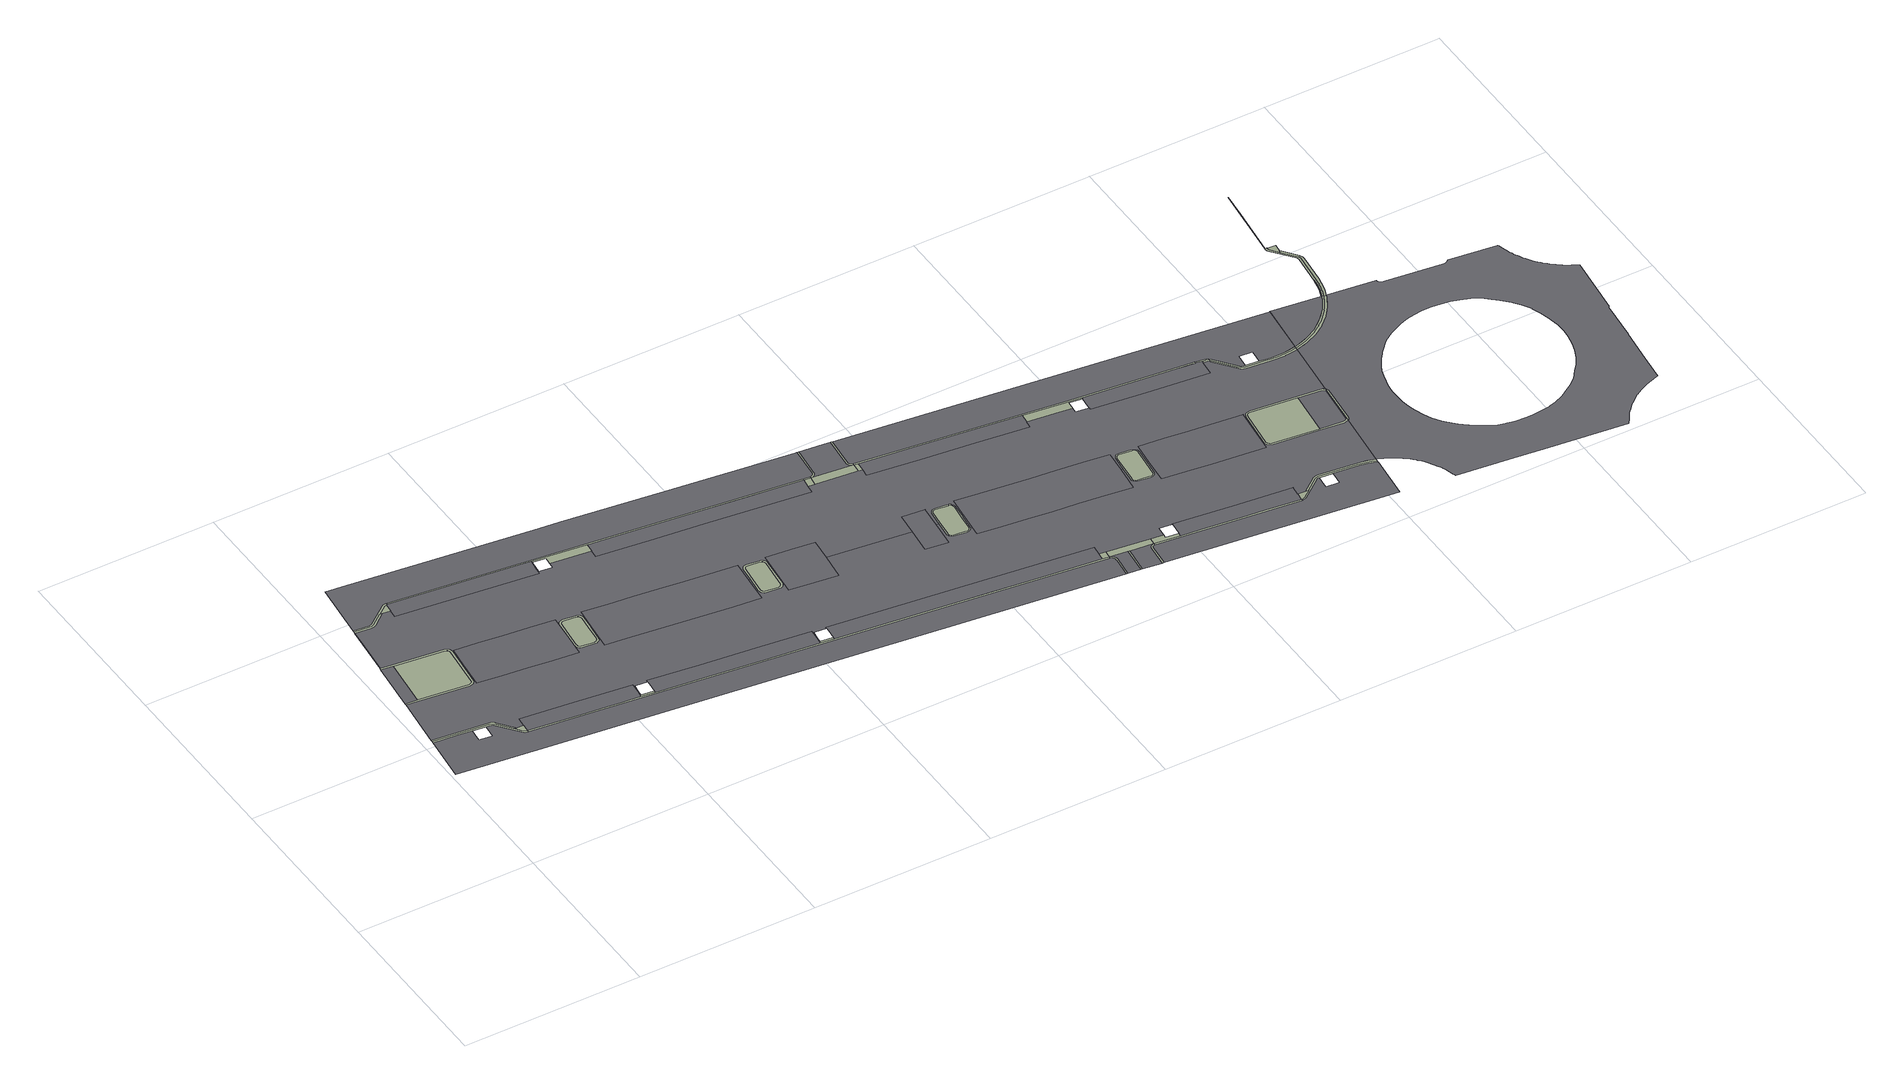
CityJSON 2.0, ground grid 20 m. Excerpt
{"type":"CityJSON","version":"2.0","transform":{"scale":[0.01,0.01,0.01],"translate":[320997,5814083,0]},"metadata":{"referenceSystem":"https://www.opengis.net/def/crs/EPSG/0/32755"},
"CityObjects":{
"road1":{"type":"Road","geometry":[{"type":"MultiSurface","lod":"2","boundaries":[[[0,1,2,3]],[[4,5,6,7,8,9,10,11,12,13,14,15,16,17,18,19]],[[20,21,22,23,24,25,26,27,28,29,30,31,32,33,34,35,36,37,38,39,40,41,42,43,44,45,46,47,18,17,16,15,14,13,12,11]],[[48,49,50,51]],[[19,18,47,46,45,44,43,42,52]],[[53,54,55,56,57,58,59,51,60,61,62,63,64,65,66,67]],[[2,68,69,70,71,72,73,74,75,76,77,78,79,80,81,82,83,84,85,86,87,88,89,90,48,1,0,91,92,93,94,95,96,97,98,99,100,101,102,103,104,105,106,107,108,109,110,111,112,113,114,115,116,117,118,119,120,121,122,123,124,125,126,127,128,129,130,131,132,133,3]],[[133,131,134,135,136,137,138,139,140,116,115,113,112,110,109,108,106,105,104,103,141,102,142,143,100,99,98,97,95,94,93,91,0,3]],[[144,145,146,147,148,149,150,151,152,153,154,155,156,157,158,159,160,161,162,163,164,165,166,167,168,169,59,58,57,56,55,54,53,67]],[[66,170,148,147,146,145,144,67]],[[171,52,42,172,173,174,175,176,177,178,179]],[[180,181,182,183,184,185,186,187,188,189,190,191]],[[150,149,148,170,192,193,194,195,196]],[[197,198,177,176,199,200]],[[201,202,203,204,205,206,207,208,209,210,211,212,213,214,215,216,217,218,219,220,221,222,223,224,225,226,227,228,229,230,231,232,233,234,235,236,237,238,239,240,241,242,243,244,245,246,247,248,249,250,251,252,253,254,255,256,257,258,259,260,261,262,263,264,265,266,267,268,269,270,271,272,273,274,275,276,277,278,279,280,281,282,202,201,283,284,285,286,287,288,289,290,291,292,293,294,295,296,297,298,299,300,301,302,303,304,305,306,307,308,309,310,311,312,313,314,315,316,317,318,319,320,321,322,323,324,325,326]],[[237,235,234,327,328,329,330,231,331,230,332,333,334,227,226,225,224,222,221,219,217,215,213,211,335,207,205,203,202,282,280,278,276,274,273,336,337,271,338,270,339,340,341,342,343,266,344,264,262,261,259,257,255,345,251,249,346,245,243,242,241,239,238]],[[347,348,349,350,351,352,353,354,355,356,357,358,359,169,168,166,360,361,362,158,157,363,364,365,366,367,368,369,153,152,370,151,371]],[[372,373,374,375,376,200,199,377,378,379,380,381,382,383]],[[384,385,386,387,388,389,390,391,392,393,394,395,396,397,398,399,400,401,402,403,41,404,40,405,38,37,406,407,408,31,30,409,29,410,411,412,413,26,25,23,22,414,415,416,21,20,417]],[[195,194,418,419,420,421,422,423,196]],[[424,425,426,427,428,429,430,431,432,433,434,435,436,437,438,439]],[[379,440,441,442,443,380]],[[151,150,196,423,444,445,446,371]],[[447,448,449,450,451,452,453,454,455,456,457,458,459,460,461,462,463,464,465,466,467,468,469,470,471,472,473,474,475,476,477,478,479,480,481,482,483,484,485,486,487,488,489,490,491,492,493,494,495,496,497,498,499,500,501,502,503,504,505,506,507,508,509,510,511,512,513,514,515,516,517,518,519,520,521,522,523,524,525,526,527,528,529,530,531,532,533,448,447,534,535,536,537,538,539,540,541,542,543,544,545,546,547,548,549,550,551,552,553,554,555,556,557,558,559,560,561,562,563,564,565,566,567,568,569,570,571,572,573,574,575,576,577,578,579,580,581,582,583,584]],[[485,484,482,480,479,585,586,587,588,476,589,475,590,591,592,472,471,470,468,467,465,463,461,459,593,455,453,451,449,448,533,531,530,528,594,526,524,523,522,521,520,595,519,596,597,517,516,515,514,512,511,510,508,507,505,598,599,500,600,601,602,603,604,489,488,487]],[[605,606,607,608,609,610,611,612,613,614,444,423,422]],[[615,616,617,618,619,440,379,620,621,175,173,172,42,41,402,401,622]],[[623,624,625,626,627,628,629,630]],[[612,611,610,631,445,444,614,613]],[[632,633,634,441,440,635,618,617,636,637,638,639,640]],[[641,642,643,644,645,646,647,648,649,650,651,652,653,654,655,656,657,658,659,660,661,662,663,664,665,666,667,668,669,670,671,672,673,674,630,629,628,627,626,555,554,553,552,551,550,549,548,547,546,545,544,543,542,541,540,539,538,537,536,535,534,447,675,584,434,433,432,431,430,429,428,427,426,304,303,302,301,300,299,298,297,296,295,294,293,292,291,290,289,288,287,286,285,284,283,201,326,191,190,189,188,187,186,185,676,79,78,77,76,75,74,73,72,71,70,69,68,677,10,9,8,7,6,5,4,19,52,171,179,178,177,198,678,373,372,383,382,381,380,443,679,640,639,638,637,636,680,681,682,683,684,685,686,687,688,689,690,691,692,693,694,695,696,697,698,699,700,701,702,703,704,705,706,707,708,709,710,711,712,713,714,715,716,717,718,719,720,721,722,723,724,725,726,727,728,729,730,731,732,733,734,735,736,737,738,739,740,741,742,743,744,745,746,747,748,749,750,751,752,753]],[[647,646,754,755,756,757,758,759,760,751,750,761,762,763,764,765,766,767,768,769,770,771,772,773,774,775,776,777,778,779,780,781,729,728,782,783,784,785,786,722,721,787,788,789,790,791,792,793,794,795,796,797,798,799,800,801,802,803,804,805,806,807,808,809,810,811,812,813,814,815,816,817,818,819,820,821,822,823,824,825,826,827,828,829,830,831,832,833,834,835,836,837,838,839,840,841,842,843,844,631,610,609,608,607,606,605,422,421,845,846,418,194,193,192,170,66,65,64,63,62,61,60,50,49,48,90,89,88,87,86,85,84,83,82,81,80,676,185,184,183,182,181,180,191,326,325,324,323,322,321,320,319,318,317,316,315,314,313,312,311,310,309,308,307,306,305,304,426,425,424,439,438,437,436,435,434,584,583,847,582,581,848,580,849,579,850,578,851,577,852,576,853,575,854,574,855,573,856,572,857,571,858,570,569,859,568,860,567,566,565,564,563,562,561,560,559,558,557,556,555,626,625,624,623,630,674,861,862,671,670,863,864,865,866,867,868,869,870,871,872,873,874,875,876,877,878,879,880,881,882,883,884]],[[446,445,885,886,887,888,889,890,891,892,893,894,895,896,353,352,351,350,349,348,347,371]],[[862,861,674,673,672,671]],[[445,631,844,843,897]],[[898,899,900,901,902,903,904,905,906,907,908,909,910,911,912,913,896,895,894,893,892,891,890,889,888,887,886,897]],[[914,915,916,917,918,919,920,921,922,923,924,925,926,911,910,909,908,907,906,905,904,903,902,901,900,899,898,897]],[[843,842,927,897]],[[928,929,930,931,932,933,934,935,936,937,938,939,940,941,942,943,944,945,946,947,948,949,950,951,952,953,954,955,956,957,958,959,960,961,962,963,964,965,966,967,968,969,970,971,972,973,974,975,976,977,978,979,980,981,982,983,984,985,986,987,988,989,990,991,992,993]],[[883,994,993,992,991,995,990,996,997,998,999,1000,1001,986,1002,1003,1004,1005,1006,1007,1008,982,1009,981,980,1010,979,978,977,1011,976,975,974,973,972,970,968,967,1012,965,1013,964,963,962,1014,961,960,1015,959,958,957,1016,1017,1018,1019,1020,1021,1022,1023,952,1024,951,1025,1026,1027,1028,1029,948,1030,947,946,1031,945,1032,943,1033,1034,1035,937,935,1036,932,931,1037,930,1038,1039,929,928,994,883,882,881,880,879,878,877,876,875,874,873,872,871,870,869,868,867,866,865,864,863,1040,669,668,667,666,665,664,663,662,661,660,659,658,657,656,655,654,653,652,651,650,649,648,884]],[[616,615,622,680,636,617]],[[401,400,399,398,397,396,395,394,393,392,391,390,389,388,387,386,385,1041,1042,1043,1044,1045,1046,1047,1048,1049,1050,1051,1052,1053,1054,1055,1056,1057,1058,1059,1060,1061,1062,1063,1064,622]],[[1064,1063,1062,1061,1060,1059,1058,1057,1056,1055,1054,1053,1052,1051,1050,1049,1048,1047,1046,1045,1044,1043,1042,1041,1065,1066,622]],[[1067,1066,1065,1068]],[[839,838,837,1069,1070,1071,1072,1073,927,842,841,840]],[[1066,1067,1074,681,680,622]],[[754,646,645,644,643,642,641,753,752,751,760,759,758,757,756,755]],[[1075,1076,1077,1078,1079,1080,1081,1082,1083,1084,1085,1086,1087,1088,1089,1090,1091,1092,1093,1094,1095,1096,1097,1098,1099,1100,1074,1067,1068,1101]],[[1102,1103,1104,1105,1106,1107,1108,1109,1110,1111,1112,1113,1114,1115,1116,1074,1100,1099,1098,1097,1096,1095,1094,1093,1092,1091,1090,1089,1088,1087,1086,1085,1084,1083,1082,1081,1080,1079,1078,1077,1076,1075,1101,1117]],[[1118,1119,1120,682,681,1074,1116]],[[685,684,1121,1122,1123,1119,1118,1124,1125,1126,1127,688,687,686]],[[1128,1129,1130,1131,1132,1133,1134,1135,1136,915,914,897,927,1073,1070,1069]],[[1137,1138,1139,1140,1141,1142,1143,1144,1145,1146,1147,1148,1149,1150,1151,1152,1153,1154,1155,1156,1157,1158,1159,1160,1161,1162,1163,1164,1165,1166,1167,1168,1169,1170,1171,1172,1173,1174,1175,1176,1177,1178,1179,1180,1181,1182,1183,1184,1185,1186,1187,1188,1189,1190,1191,1192,1193,1194,1195,1196,1197,1198,1199,1200,1201]],[[780,1202,1197,1196,1195,1203,1194,1204,1193,1205,1192,1206,1191,1207,1208,1209,1189,1210,1188,1211,1187,1212,1186,1185,1213,1184,1183,1182,1181,1214,1215,1177,1175,1216,1217,1170,1169,1218,1168,1219,1167,1220,1166,1221,1165,1164,1163,1222,1223,1224,1225,1226,1227,1228,1229,1230,1231,1232,1233,1234,1235,1236,1154,1153,1237,1152,1151,1238,1150,1239,1148,1240,1241,1242,1142,1243,1244,1137,1201,1245,1200,1246,1199,1198,1202,780,779,778,777,776,775,774,773,772,771,770,769,768,767,766,765,764,763,762,761,1247,749,748,747,746,745,744,743,742,741,740,739,738,737,736,735,734,733,732,731,730,1248,781]],[[1126,1124,1118,1116,1115,1249,1250,1127]],[[837,836,835,1251,1252,1129,1128,1069]],[[1253,1254,1255,1256,1257,1258,1259,1260,1261,1262,1263,1264,1265,1266,1267,1268,1269,1270,1271,1272,1273,1274,1275,1276,1249,1115,1114,1113,1112,1111,1110,1109,1108,1107,1106,1105,1104,1103,1102,1117,1277,1278]],[[784,783,782,728,727,726,725,724,723,722,786,785]],[[1250,1279,1280,1281,1282,1283,1284,689,688,1127]],[[1285,1286,1287,1288,1289,1290,1291,1292,1293,1294,1295,1296,1297,1298,1299,1300,1301,1302,1303,1304,1305,1306,1307,1308,1309,1310,1311,1312,1313,1314,925,924,923,922,921,920,919,918,917,916,915,1136,1135,1134]],[[1315,1131,1130,1129,1252,1316,1317,1318,833,832,831,830,829,1319,829,1320,1321,1133]],[[1249,1275,1274,1322,1323,1324,1325,1265,1326,1327,1328,1329,1330,1331,1332,1261,1333,1260,1256,1334,1255,1335,1253,1336,1337,1338,1339,1340,1341,1342,1343,1344,1345,1284,1283,1282,1281,1280,1279,1250]],[[1346,700,698,696,695,694,693,692,691,690,689,1284,1345,1344,1343,1342,1341,1340,1339,1338,1337]],[[1347,1348,1349,1350,1351,1352,1353,1354,1355,1356,1357]],[[702,1358,1359,1357,1356,1355,1354,1353,1352,1351,1350,1349,1348,1347,1360,1361,1362,1363,1364,1365,1358,702,804,803,802,801,800,799,798,797,796,795,794,793,792,791,790,789,788,787,721,1366,1367,719,718,1368,1369,716,715,1370,714,713,712,1371,1372,710,709,708,707,706,705,1373,703]],[[809,807,1374,1375,1376,1377,1378,1379,1380,1381,1382,1383,1384,1385,1386,1387,1388,1389,1390,1391,1392,1393,1394,1395,1396,1397,1398,1399,1400,1401,1402,1403,1404,1405,1406,1407,1408,1320,829,828,827,826,825,824,1409,823,1410,822,1411,821,1412,820,1413,819,1414,818,817,816,815,814,813,812,811]],[[1359,1358,1365,1364,1363,1362,1361,1360,1347,1357]],[[1133,1321,1415,1320,1408,1407,1406,1405,1404,1403,1402,1401,1400,1399,1398,1397,1396,1395,1394,1393,1392,1391,1390,1389,1388,1387,1386,1385,1384,1383,1382,1381,1380,1379,1378,1377,1376,1375,1416,1417,1418,1419,1311,1310,1309,1306,1305,1420,1304,1421,1303,1302,1422,1423,1424,1296,1295,1425,1426,1427,1428,1429,1291,1289,1430,1287,1285,1134]],[[1313,1312,1311,1419,1418,1417,1416]],[[1374,806,805]]],"semantics":{"surfaces":[{"type":"TrafficArea","function":"2","surfaceMaterial":2},{"type":"AuxiliaryTrafficArea","function":"1700","surfaceMaterial":4},{"type":"AuxiliaryTrafficArea","function":"1220","surfaceMaterial":4},{"type":"TrafficArea","function":"1","surfaceMaterial":3},{"type":"AuxiliaryTrafficArea","function":"1400","surfaceMaterial":5},{"type":"TrafficArea","function":"7","surfaceMaterial":3},{"type":"TrafficArea","function":"7","surfaceMaterial":4},{"type":"AuxiliaryTrafficArea","function":"1220","surfaceMaterial":3}],"values":[0,1,2,3,1,1,2,4,2,1,5,5,6,1,7,4,0,5,0,1,5,1,2,7,4,6,2,5,1,5,3,3,2,5,1,3,2,1,4,7,1,2,3,1,6,1,5,3,2,1,5,2,4,7,2,1,0,5,1,0,5,2,1,4,7,1,0,2,0,3]}}]},
"road2":{"type":"Road","geometry":[{"type":"MultiSurface","lod":"2","boundaries":[[[1431,702,701]],[[804,702,1431,1432,1433,1434,1435,1436,1437,1438,1439,1440,1441,1442,1443,1444,1445,1446]],[[1447,1314,1313]],[[1448,1449,1450,1451,1452,1453,1447,1313,1454,1455]],[[1456,1454,1416,1375,1457,1458,1459,1460,1461,1462,1463,1464,1465,1466,1467,1468,1469,1470,1471,1472,1473,1474,1475,1476,1477,1478,1479,1480,1481,1482,1483,1484,1485,1486,1487,1488,1489,1490,1491,1492,1493,1494,1495,1496,1497,1498,1499,1500,1501,1502,1503,1504,1505,1506,1507,1508,1509,1510,1511,1512,1513,1514,1515,1516,1517,1455]],[[1518,1519,1520,1521,1522,1523,1524,1525,1526,1527,1528,1529,1530,1531,1506,1505,1504,1503,1502,1501,1500,1499,1498,1497,1496,1495,1494,1493,1492,1491,1490,1489,1488,1487,1486,1485,1484,1483,1482,1481,1480,1479,1478,1477,1476,1475,1474,1473,1472,1471,1470,1469,1468,1467,1466,1465,1464,1463,1462,1461,1460,1459,1458,1457,1375,1374]],[[1517,1516,1515,1514,1513,1512,1511,1510,1509,1508,1507,1453,1452,1451,1450,1449,1448,1455]],[[1532,1533,1534,1535,1536,1453,1507]],[[1537,1538,1539,1530,1529,1540,1541,1542,1543,1544,1545,1546,1547,1548,1528,1549,1527,1550,1551,1552,1553,1554,1555,1556,1557,1558,1559,1560,1561,1562,1563,1564,1565,1566,1567,1568,1569,1570,1571,1572,1573,1574,1575,1576,1577,1578,1579,1580,1581,1582,1583,1584,1585,1586,1587,1588,1589,1590,1591,1592,1593,1594,1595,1596,1597,1598,1599,1600,1601,1602,1603,1604,1605,1606,1607,1608,1609,1610,1611,1612,1613,1614,1615,1616,1617,1618,1619,1620,1621,1622,1623,1624,1625,1626,1627,1628,1629,1630,1631,1632,1633,1634,1635,1636,1637,1638,1639,1640,1551,1550,1641,1642,1643,1644,1645,1646,1647,1526,1525,1648,1649,1650,1651,1652,1653,1654,1655,1524,1656,1523,1657,1658,1659,1660,1661,1662,1663,1664,1522,1665,1666,1667,1668,1669,1670,1671,1672,1673,1674,1675,1521,1676,1520,1677,1678,1679,1680,1681,1519,1518,1374,805,1446,1445,1682,1444,1443,1683,1441,1440,1684,1438,1437,1685,1435,1434,1686,1432,1431,701,1687,1688,1689,1690,1691,1692,1693,1694,1695,1696,1697,1698,1699,1700,1701,1702,1703,1704,1705,1706,1707,1708,1709,1710,1711,1712,1713,1714,1715,1716,1717,1718,1719,1720,1721,1722,1723,1724,1725,1726,1727,1728,1729,1730,1731,1732,1733,1734,1735,1736,1737,1738,1739,1740,1741,1742,1743,1744,1745,1746,1747,1748,1749,1750,1751,1752,1753,1754,1755,1756,1757,1758,1759,1760,1761,1762,1763,1764,1765,1766,1767,1768,1769,1770,1771,1772,1773,1774,1775,1776,1777,1778,1779]],[[1780,1781,1782,1783,1784,1785,1786,1787,1788,1789,1790,1791,1792,1793,1794,1795,1796,1797,1798,1799,1800,1801,1802,1803,1804,1805,1806,1807,1808,1809,1535,1534,1533,1532,1507,1506,1810,1811,1812,1813,1814,1815,1816,1817,1818,1819,1820,1821,1822,1823,1824,1825,1826,1827,1828,1829,1830,1831,1832]],[[1831,1830,1829,1828,1827,1826,1825,1824,1823,1822,1821,1820,1819,1818,1817,1816,1815,1814,1813,1812,1811,1810,1506,1531,1833,1834,1835,1836,1837,1838,1839,1840,1841,1842,1832]],[[1842,1843,1785,1784,1783,1782,1781,1780,1832]],[[1844,1845,1846,1787,1786]]],"semantics":{"surfaces":[{"type":"TrafficArea","function":"1","surfaceMaterial":3},{"type":"AuxiliaryTrafficArea","function":"1220","surfaceMaterial":3},{"type":"TrafficArea","function":"2","surfaceMaterial":2},{"type":"AuxiliaryTrafficArea","function":"1220","surfaceMaterial":4},{"type":"AuxiliaryTrafficArea","function":"1700","surfaceMaterial":4}],"values":[0,1,2,2,3,4,2,2,0,3,4,4,3]}}]}
},
"vertices":[
[374,3241,0],[245,3257,0],[182,2698,0],[309,2684,0],[789,1993,0],[780,2003,0],[770,2012,0],[758,2018,0],[745,2023,0],[732,2025,0],[114,2096,0],[112,2076,0],[730,2005,0],[739,2003,0],[748,2000,0],[756,1996,0],[764,1990,0],[770,1983,0],[892,1829,0],[923,1825,0],[110,2056,0],[363,2027,0],[678,1991,0],[727,1985,0],[731,1985,0],[732,1985,0],[734,1984,0],[740,1982,0],[745,1979,0],[750,1975,0],[755,1970,0],[934,1744,0],[939,1739,0],[944,1734,0],[950,1729,0],[956,1726,0],[962,1722,0],[968,1719,0],[969,1719,0],[975,1717,0],[980,1716,0],[989,1714,0],[991,1734,0],[981,1736,0],[972,1739,0],[964,1743,0],[957,1749,0],[950,1756,0],[248,3278,0],[294,3688,0],[314,3859,0],[313,3859,0],[1001,1816,0],[536,3871,0],[528,3866,0],[520,3862,0],[511,3859,0],[501,3858,0],[491,3858,0],[316,3879,0],[489,3838,0],[502,3838,0],[514,3839,0],[527,3843,0],[538,3848,0],[549,3855,0],[698,3973,0],[670,3976,0],[180,2679,0],[307,2664,0],[862,2600,0],[873,2600,0],[883,2601,0],[893,2605,0],[903,2610,0],[911,2616,0],[918,2624,0],[924,2633,0],[928,2643,0],[930,2654,0],[985,3127,0],[985,3138,0],[983,3148,0],[980,3158,0],[975,3168,0],[968,3176,0],[960,3183,0],[951,3188,0],[942,3192,0],[931,3195,0],[376,3262,0],[929,3173,0],[932,3173,0],[934,3172,0],[936,3172,0],[938,3171,0],[939,3171,0],[940,3170,0],[942,3169,0],[945,3168,0],[945,3167,0],[948,3166,0],[954,3161,0],[958,3155,0],[960,3152,0],[961,3149,0],[962,3147,0],[963,3146,0],[963,3144,0],[964,3142,0],[964,3141,0],[964,3139,0],[965,3136,0],[965,3135,0],[965,3132,0],[964,3128,0],[910,2656,0],[909,2653,0],[909,2649,0],[908,2646,0],[906,2643,0],[905,2640,0],[903,2637,0],[901,2634,0],[898,2632,0],[896,2629,0],[893,2627,0],[890,2625,0],[887,2624,0],[884,2623,0],[880,2622,0],[877,2621,0],[874,2620,0],[870,2620,0],[883,2622,0],[889,2625,0],[894,2628,0],[899,2633,0],[903,2638,0],[907,2643,0],[909,2650,0],[956,3158,0],[951,3163,0],[948,3165,0],[763,4050,0],[771,4055,0],[780,4059,0],[789,4062,0],[797,4063,0],[798,4063,0],[808,4063,0],[810,4083,0],[798,4083,0],[797,4083,0],[785,4082,0],[773,4078,0],[761,4073,0],[751,4066,0],[524,3887,0],[521,3884,0],[518,3883,0],[515,3881,0],[511,3880,0],[508,3879,0],[505,3878,0],[501,3878,0],[500,3878,0],[497,3878,0],[494,3878,0],[318,3899,0],[786,3963,0],[1014,1928,0],[1572,1668,0],[1831,1639,0],[1996,1621,0],[2079,1611,0],[2203,1597,0],[2213,1676,0],[2226,1786,0],[1595,1860,0],[2088,3013,0],[1815,3045,0],[1538,3077,0],[1261,3110,0],[1003,3140,0],[975,2900,0],[940,2600,0],[1198,2570,0],[1476,2537,0],[1753,2505,0],[2034,2472,0],[2064,2772,0],[775,3870,0],[2319,3692,0],[2330,3784,0],[2341,3885,0],[2268,3894,0],[2213,1613,0],[2220,1675,0],[2353,1579,0],[2355,1597,0],[2066,2759,0],[2086,2756,0],[2106,2924,0],[2106,2928,0],[2107,2931,0],[2108,2935,0],[2110,2938,0],[2111,2941,0],[2113,2944,0],[2116,2947,0],[2118,2949,0],[2121,2952,0],[2124,2954,0],[2127,2956,0],[2130,2957,0],[2133,2958,0],[2137,2959,0],[2140,2960,0],[2144,2960,0],[2148,2960,0],[2151,2960,0],[2288,2944,0],[2292,2944,0],[2293,2943,0],[2295,2943,0],[2298,2942,0],[2299,2942,0],[2301,2941,0],[2306,2938,0],[2311,2934,0],[2316,2929,0],[2319,2924,0],[2322,2918,0],[2323,2915,0],[2323,2913,0],[2324,2912,0],[2324,2910,0],[2324,2906,0],[2325,2905,0],[2325,2902,0],[2324,2899,0],[2305,2731,0],[2286,2563,0],[2285,2560,0],[2284,2556,0],[2283,2553,0],[2282,2549,0],[2280,2546,0],[2278,2543,0],[2276,2540,0],[2273,2538,0],[2270,2536,0],[2267,2533,0],[2264,2532,0],[2261,2530,0],[2258,2529,0],[2254,2528,0],[2251,2527,0],[2247,2527,0],[2244,2527,0],[2240,2527,0],[2103,2543,0],[2099,2544,0],[2098,2544,0],[2097,2544,0],[2093,2546,0],[2091,2546,0],[2085,2549,0],[2080,2553,0],[2076,2558,0],[2072,2564,0],[2069,2569,0],[2068,2572,0],[2068,2574,0],[2068,2576,0],[2067,2577,0],[2067,2578,0],[2067,2581,0],[2067,2582,0],[2067,2583,0],[2067,2585,0],[2067,2588,0],[2047,2591,0],[2047,2580,0],[2048,2569,0],[2052,2559,0],[2057,2550,0],[2063,2542,0],[2071,2535,0],[2080,2529,0],[2090,2525,0],[2101,2523,0],[2238,2507,0],[2248,2507,0],[2259,2508,0],[2269,2512,0],[2278,2517,0],[2287,2523,0],[2294,2531,0],[2299,2540,0],[2303,2550,0],[2305,2561,0],[2325,2729,0],[2326,2741,0],[2344,2897,0],[2344,2907,0],[2343,2918,0],[2340,2928,0],[2334,2937,0],[2328,2945,0],[2320,2953,0],[2311,2958,0],[2301,2962,0],[2291,2964,0],[2153,2980,0],[2144,2980,0],[2134,2979,0],[2125,2977,0],[2117,2973,0],[2109,2967,0],[2102,2961,0],[2096,2953,0],[2091,2945,0],[2088,2936,0],[2086,2926,0],[2068,2771,0],[2322,2916,0],[2321,2920,0],[2320,2923,0],[2318,2926,0],[2313,2932,0],[2308,2936,0],[2305,2938,0],[2302,2940,0],[2114,2944,0],[2069,2571,0],[2070,2567,0],[2074,2561,0],[2078,2556,0],[2081,2553,0],[2083,2551,0],[2086,2549,0],[2089,2547,0],[2096,2544,0],[2267,2534,0],[2281,2549,0],[5335,3561,0],[5346,3563,0],[5356,3568,0],[5363,3574,0],[5369,3582,0],[5372,3593,0],[5407,3938,0],[5397,3939,0],[4007,4110,0],[2896,4246,0],[2614,4274,0],[621,4514,0],[391,4542,0],[507,3879,0],[513,3880,0],[519,3883,0],[756,4070,0],[762,4074,0],[768,4077,0],[775,4079,0],[782,4081,0],[789,4082,0],[796,4083,0],[803,4083,0],[5325,3560,0],[2375,1769,0],[2372,1746,0],[2379,1745,0],[2369,1658,0],[2362,1596,0],[2921,1513,0],[3517,1443,0],[4113,1373,0],[4122,1455,0],[4135,1564,0],[3539,1633,0],[2943,1703,0],[7152,716,0],[7203,710,0],[7228,931,0],[7229,943,0],[7229,946,0],[7229,949,0],[7228,952,0],[7228,955,0],[7226,960,0],[7224,966,0],[7222,971,0],[7218,976,0],[7214,980,0],[7210,984,0],[7206,987,0],[7201,990,0],[7196,991,0],[7190,992,0],[2732,1514,0],[1644,1637,0],[982,1715,0],[976,1716,0],[964,1721,0],[953,1727,0],[943,1735,0],[752,1973,0],[747,1978,0],[744,1980,0],[741,1981,0],[738,1983,0],[660,1843,0],[511,1860,0],[529,2008,0],[51,1534,0],[2335,3784,0],[2344,3869,0],[2493,3852,0],[2484,3766,0],[2929,3715,0],[2940,3816,0],[2646,2949,0],[2366,2981,0],[2339,2739,0],[2305,2441,0],[2584,2408,0],[2857,2377,0],[3130,2345,0],[3403,2313,0],[3672,2281,0],[3977,2246,0],[4009,2542,0],[4035,2786,0],[3734,2822,0],[3466,2853,0],[3192,2885,0],[2919,2917,0],[4262,1356,0],[4264,1377,0],[4122,1393,0],[4129,1454,0],[3255,3780,0],[5323,3540,0],[5324,3550,0],[4009,2364,0],[4049,2530,0],[4068,2697,0],[4068,2701,0],[4069,2704,0],[4070,2708,0],[4072,2711,0],[4074,2714,0],[4076,2717,0],[4078,2720,0],[4080,2723,0],[4083,2725,0],[4086,2727,0],[4089,2729,0],[4092,2730,0],[4096,2732,0],[4099,2733,0],[4103,2733,0],[4106,2734,0],[4110,2734,0],[4113,2733,0],[4250,2718,0],[4254,2717,0],[4255,2717,0],[4257,2716,0],[4261,2715,0],[4263,2714,0],[4268,2711,0],[4273,2707,0],[4278,2702,0],[4281,2697,0],[4284,2691,0],[4285,2688,0],[4286,2686,0],[4286,2685,0],[4286,2684,0],[4286,2683,0],[4287,2679,0],[4287,2678,0],[4287,2676,0],[4286,2672,0],[4267,2504,0],[4248,2336,0],[4247,2333,0],[4246,2329,0],[4245,2326,0],[4244,2323,0],[4242,2320,0],[4240,2317,0],[4238,2314,0],[4235,2311,0],[4233,2309,0],[4230,2307,0],[4227,2305,0],[4223,2303,0],[4220,2302,0],[4217,2301,0],[4213,2301,0],[4209,2300,0],[4206,2300,0],[4202,2300,0],[4065,2316,0],[4062,2317,0],[4060,2317,0],[4058,2318,0],[4056,2318,0],[4055,2319,0],[4054,2319,0],[4052,2320,0],[4049,2322,0],[4048,2322,0],[4045,2324,0],[4040,2329,0],[4036,2334,0],[4034,2337,0],[4034,2338,0],[4032,2341,0],[4031,2343,0],[4031,2344,0],[4031,2346,0],[4030,2347,0],[4030,2349,0],[4029,2351,0],[4029,2354,0],[4029,2355,0],[4029,2358,0],[4029,2362,0],[4009,2353,0],[4011,2343,0],[4014,2333,0],[4019,2323,0],[4026,2315,0],[4034,2308,0],[4043,2302,0],[4052,2298,0],[4063,2296,0],[4200,2281,0],[4210,2280,0],[4219,2281,0],[4228,2284,0],[4237,2288,0],[4245,2293,0],[4252,2300,0],[4258,2307,0],[4262,2316,0],[4266,2325,0],[4268,2334,0],[4287,2502,0],[4288,2509,0],[4306,2670,0],[4307,2681,0],[4305,2691,0],[4302,2701,0],[4297,2710,0],[4290,2719,0],[4282,2726,0],[4273,2731,0],[4263,2735,0],[4253,2737,0],[4116,2753,0],[4106,2754,0],[4102,2753,0],[4095,2752,0],[4092,2751,0],[4086,2749,0],[4082,2747,0],[4077,2745,0],[4073,2742,0],[4069,2739,0],[4065,2736,0],[4062,2731,0],[4059,2728,0],[4056,2723,0],[4054,2719,0],[4051,2713,0],[4050,2710,0],[4048,2700,0],[4030,2540,0],[4285,2690,0],[4283,2693,0],[4282,2696,0],[4280,2699,0],[4275,2705,0],[4270,2710,0],[4267,2712,0],[4264,2713,0],[4080,2722,0],[4030,2348,0],[4038,2332,0],[4043,2326,0],[4046,2324,0],[4215,2301,0],[4221,2303,0],[4232,2309,0],[4237,2313,0],[4241,2318,0],[4244,2324,0],[4246,2330,0],[2919,3623,0],[3496,3556,0],[4073,3490,0],[4650,3423,0],[5227,3357,0],[5237,3448,0],[5249,3549,0],[4673,3615,0],[4097,3682,0],[3520,3749,0],[7194,1012,0],[7193,1012,0],[7122,1021,0],[6538,1089,0],[5135,1254,0],[3734,1417,0],[2734,1534,0],[7195,1012,0],[4862,2691,0],[4602,2721,0],[4328,2753,0],[4299,2508,0],[4264,2212,0],[4540,2180,0],[4799,2150,0],[4834,2445,0],[5311,3439,0],[4289,1525,0],[4278,1437,0],[4271,1376,0],[5938,1160,0],[7131,1103,0],[7144,1213,0],[5960,1351,0],[4284,1546,0],[4282,1526,0],[7359,1851,0],[7088,1883,0],[6816,1915,0],[6544,1946,0],[6268,1979,0],[6302,2271,0],[6292,2273,0],[6292,2270,0],[6273,2102,0],[6271,2092,0],[6267,2082,0],[6261,2073,0],[6254,2065,0],[6246,2059,0],[6236,2053,0],[6226,2050,0],[6216,2049,0],[6205,2049,0],[6068,2065,0],[6059,2067,0],[6050,2070,0],[6041,2074,0],[6034,2080,0],[6027,2087,0],[6022,2095,0],[6018,2104,0],[6015,2113,0],[6014,2123,0],[6014,2132,0],[6034,2303,0],[6006,2306,0],[5974,2013,0],[5717,2043,0],[5749,2337,0],[4029,2532,0],[959,2902,0],[130,2233,0],[2230,1762,0],[4140,1542,0],[7206,1094,0],[7679,1037,0],[7820,1022,0],[7832,1129,0],[7974,1113,0],[7975,1119,0],[8623,1044,0],[9269,970,0],[9257,869,0],[9340,860,0],[9505,991,0],[9516,999,0],[9528,1004,0],[9541,1008,0],[9555,1010,0],[9568,1009,0],[10000,960,0],[10092,945,0],[10125,935,0],[10141,932,0],[10154,927,0],[10182,919,0],[10251,1554,0],[10240,1547,0],[10236,1545,0],[10232,1545,0],[10209,1540,0],[10205,1540,0],[10202,1540,0],[9933,1569,0],[9442,1622,0],[9421,1627,0],[9414,1630,0],[9406,1634,0],[9403,1636,0],[9389,1650,0],[9384,1655,0],[9381,1658,0],[9379,1666,0],[9375,1684,0],[9374,1688,0],[9401,1906,0],[9394,1907,0],[9361,1618,0],[9064,1652,0],[8786,1685,0],[8507,1717,0],[8235,1749,0],[8267,2040,0],[8254,2041,0],[8235,1876,0],[8233,1865,0],[8229,1855,0],[8223,1846,0],[8216,1838,0],[8208,1832,0],[8199,1827,0],[8189,1823,0],[8178,1822,0],[8167,1822,0],[8030,1838,0],[8020,1840,0],[8010,1844,0],[8001,1850,0],[7993,1857,0],[7986,1865,0],[7981,1874,0],[7978,1884,0],[7976,1895,0],[7977,1906,0],[7996,2072,0],[7978,2074,0],[7945,1783,0],[7645,1818,0],[6332,2520,0],[6606,2488,0],[6878,2457,0],[7150,2425,0],[7422,2394,0],[7707,2361,0],[8008,2326,0],[8015,2241,0],[8017,2251,0],[8021,2260,0],[8025,2268,0],[8031,2276,0],[8038,2282,0],[8046,2287,0],[8055,2292,0],[8064,2294,0],[8074,2295,0],[8083,2295,0],[8220,2279,0],[8231,2277,0],[8240,2273,0],[8250,2267,0],[8257,2260,0],[8264,2252,0],[8269,2243,0],[8273,2233,0],[8274,2222,0],[8274,2212,0],[8296,2292,0],[8570,2260,0],[8848,2228,0],[9127,2196,0],[9423,2161,0],[9427,2119,0],[9428,2123,0],[9438,2146,0],[9440,2149,0],[9442,2152,0],[9458,2167,0],[9462,2170,0],[9465,2172,0],[9469,2173,0],[9494,2177,0],[9501,2177,0],[10274,2095,0],[10277,2095,0],[10280,2094,0],[10291,2090,0],[10294,2088,0],[10297,2086,0],[10309,2076,0],[10334,2306,0],[10378,2720,0],[10283,2709,0],[10238,2703,0],[10237,2703,0],[10236,2703,0],[10092,2708,0],[9797,2739,0],[9788,2741,0],[9778,2744,0],[9769,2749,0],[9761,2754,0],[9754,2762,0],[9566,3003,0],[9562,3007,0],[9560,3009,0],[9557,3012,0],[9554,3014,0],[9550,3017,0],[9547,3019,0],[9542,3021,0],[9540,3022,0],[9532,3024,0],[9526,3024,0],[9496,3028,0],[9478,2862,0],[8798,2935,0],[8189,3001,0],[8192,3028,0],[8045,3045,0],[8052,3109,0],[7918,3123,0],[7564,3167,0],[7555,3083,0],[6973,3153,0],[6392,3222,0],[5810,3292,0],[5820,3381,0],[5775,3387,0],[5675,3399,0],[2476,3703,0],[2327,3720,0],[4050,2709,0],[4053,2718,0],[4054,2720,0],[4058,2726,0],[4060,2729,0],[4064,2734,0],[4067,2737,0],[4071,2741,0],[4075,2744,0],[4079,2746,0],[4084,2749,0],[4087,2750,0],[4097,2753,0],[4105,2754,0],[5776,2585,0],[6033,2555,0],[6053,2468,0],[6055,2477,0],[6058,2486,0],[6063,2495,0],[6069,2502,0],[6076,2509,0],[6084,2514,0],[6093,2518,0],[6102,2521,0],[6111,2522,0],[6121,2522,0],[6258,2506,0],[6267,2504,0],[6276,2501,0],[6285,2496,0],[6292,2490,0],[6299,2483,0],[6304,2475,0],[6308,2466,0],[6311,2457,0],[6312,2448,0],[6312,2438,0],[5327,3540,0],[5339,3541,0],[5352,3544,0],[5355,3545,0],[5366,3550,0],[5375,3558,0],[5377,3560,0],[5379,3562,0],[5387,3573,0],[5391,3586,0],[5392,3590,0],[5428,3936,0],[5786,3488,0],[5780,3489,0],[5776,3490,0],[5771,3492,0],[5765,3495,0],[5753,3502,0],[5750,3504,0],[5742,3512,0],[5740,3515,0],[5738,3519,0],[5734,3531,0],[5733,3535,0],[5731,3544,0],[5731,3548,0],[5768,3901,0],[5748,3903,0],[5640,3914,0],[5787,3499,0],[5788,3510,0],[5775,3513,0],[5770,3515,0],[5765,3518,0],[5760,3522,0],[5757,3526,0],[5754,3532,0],[5753,3538,0],[5751,3543,0],[5751,3547,0],[5786,3899,0],[5778,3900,0],[5831,3483,0],[6292,2446,0],[6292,2447,0],[6291,2452,0],[6291,2455,0],[6290,2457,0],[6290,2458,0],[6288,2461,0],[6287,2465,0],[6285,2468,0],[6283,2471,0],[6281,2473,0],[6278,2476,0],[6275,2478,0],[6272,2480,0],[6269,2482,0],[6266,2483,0],[6263,2484,0],[6260,2485,0],[6256,2486,0],[6119,2502,0],[6112,2502,0],[6106,2501,0],[6100,2499,0],[6094,2497,0],[6088,2493,0],[6084,2489,0],[6080,2484,0],[6077,2478,0],[6074,2472,0],[6073,2466,0],[6054,2298,0],[6034,2130,0],[6034,2123,0],[6034,2122,0],[6035,2117,0],[6035,2116,0],[6036,2114,0],[6037,2111,0],[6038,2109,0],[6039,2106,0],[6041,2103,0],[6043,2100,0],[6045,2097,0],[6048,2095,0],[6051,2092,0],[6053,2091,0],[6054,2090,0],[6057,2089,0],[6059,2088,0],[6061,2087,0],[6063,2086,0],[6065,2086,0],[6070,2085,0],[6207,2069,0],[6214,2068,0],[6220,2069,0],[6226,2071,0],[6232,2074,0],[6238,2077,0],[6242,2082,0],[6246,2087,0],[6249,2092,0],[6252,2098,0],[6253,2105,0],[6272,2273,0],[6292,2441,0],[6292,2444,0],[6252,2101,0],[6250,2094,0],[6249,2091,0],[6247,2088,0],[6245,2085,0],[6243,2082,0],[6240,2080,0],[6235,2075,0],[6232,2073,0],[6229,2072,0],[6225,2070,0],[6222,2069,0],[6218,2069,0],[6215,2068,0],[6211,2068,0],[6067,2085,0],[6060,2087,0],[6037,2109,0],[6036,2112,0],[6035,2119,0],[6034,2126,0],[6074,2469,0],[6074,2473,0],[6076,2476,0],[6077,2479,0],[6079,2483,0],[6081,2486,0],[6083,2488,0],[6086,2491,0],[6091,2495,0],[6097,2499,0],[6101,2500,0],[6104,2501,0],[6108,2502,0],[6111,2502,0],[6115,2502,0],[6259,2485,0],[6262,2485,0],[6268,2482,0],[6274,2479,0],[6279,2475,0],[6289,2460,0],[6291,2453,0],[6291,2451,0],[6292,2448,0],[6034,2300,0],[7223,708,0],[7249,943,0],[7249,948,0],[7249,952,0],[7248,956,0],[7247,960,0],[7246,964,0],[7245,968,0],[7244,971,0],[7242,975,0],[7240,979,0],[7238,982,0],[7236,986,0],[7233,989,0],[7231,992,0],[7228,995,0],[7225,998,0],[7222,1000,0],[7218,1003,0],[7215,1005,0],[7211,1007,0],[7207,1008,0],[7204,1010,0],[7200,1011,0],[7357,692,0],[7392,990,0],[7412,987,0],[7377,689,0],[7576,3269,0],[7520,3275,0],[6998,3340,0],[6417,3411,0],[6082,3452,0],[7670,958,0],[7608,867,0],[7612,907,0],[7612,911,0],[7613,914,0],[7614,917,0],[7615,920,0],[7616,923,0],[7617,926,0],[7618,929,0],[7620,932,0],[7622,935,0],[7624,937,0],[7626,940,0],[7629,942,0],[7631,944,0],[7634,946,0],[7636,948,0],[7639,950,0],[7642,951,0],[7645,952,0],[7648,954,0],[7651,955,0],[7654,955,0],[7657,956,0],[7661,957,0],[7664,957,0],[7587,664,0],[7632,905,0],[7632,908,0],[7633,912,0],[7634,916,0],[7636,920,0],[7638,923,0],[7641,926,0],[7644,929,0],[7647,931,0],[7651,933,0],[7655,935,0],[7659,936,0],[7663,937,0],[7668,937,0],[7670,957,0],[7609,661,0],[7953,925,0],[7957,964,0],[7815,980,0],[7981,1112,0],[7969,1006,0],[7964,963,0],[8172,900,0],[8601,852,0],[8860,823,0],[9247,779,0],[8029,3213,0],[8209,3194,0],[8819,3129,0],[9224,3086,0],[9396,3068,0],[9427,3064,0],[9429,3084,0],[9398,3088,0],[8031,3233,0],[8252,2230,0],[8252,2231,0],[8251,2235,0],[8249,2238,0],[8247,2241,0],[8245,2244,0],[8243,2247,0],[8240,2249,0],[8238,2251,0],[8235,2253,0],[8231,2255,0],[8228,2257,0],[8225,2258,0],[8222,2258,0],[8218,2259,0],[8081,2275,0],[8075,2275,0],[8074,2275,0],[8068,2275,0],[8062,2273,0],[8056,2270,0],[8051,2266,0],[8046,2262,0],[8042,2257,0],[8039,2251,0],[8037,2245,0],[8035,2239,0],[8016,2071,0],[7997,1903,0],[7996,1898,0],[7996,1896,0],[7997,1892,0],[7997,1889,0],[7998,1887,0],[7998,1886,0],[8000,1882,0],[8001,1879,0],[8003,1876,0],[8005,1873,0],[8008,1871,0],[8010,1868,0],[8013,1866,0],[8016,1864,0],[8019,1862,0],[8022,1861,0],[8022,1860,0],[8026,1859,0],[8028,1859,0],[8033,1858,0],[8170,1842,0],[8177,1842,0],[8184,1843,0],[8191,1845,0],[8197,1849,0],[8203,1853,0],[8207,1858,0],[8211,1864,0],[8214,1871,0],[8215,1878,0],[8235,2046,0],[8254,2214,0],[8254,2220,0],[8254,2221,0],[8254,2225,0],[8253,2228,0],[8254,2217,0],[8215,1874,0],[8213,1868,0],[8209,1861,0],[8205,1855,0],[8200,1851,0],[8197,1848,0],[8194,1847,0],[8187,1844,0],[8180,1842,0],[8173,1842,0],[8029,1858,0],[8020,1861,0],[8015,1864,0],[8002,1878,0],[7999,1884,0],[7997,1890,0],[7997,1893,0],[7996,1897,0],[7996,1900,0],[8036,2243,0],[8037,2246,0],[8038,2249,0],[8039,2253,0],[8041,2256,0],[8043,2259,0],[8045,2262,0],[8048,2264,0],[8050,2267,0],[8053,2269,0],[8056,2271,0],[8060,2272,0],[8063,2273,0],[8067,2274,0],[8070,2275,0],[8077,2275,0],[8221,2259,0],[8224,2258,0],[8230,2256,0],[8236,2253,0],[8241,2249,0],[8249,2239,0],[8252,2233,0],[8253,2227,0],[8254,2224,0],[7996,2073,0],[8254,2044,0],[9247,759,0],[9249,779,0],[8062,3194,0],[8207,3177,0],[10139,884,0],[10117,891,0],[10082,899,0],[9995,916,0],[9712,948,0],[9695,799,0],[9546,816,0],[9563,964,0],[9557,965,0],[9550,964,0],[9544,962,0],[9538,959,0],[9533,956,0],[9307,777,0],[9302,772,0],[9295,768,0],[9289,765,0],[9282,763,0],[9275,761,0],[9268,759,0],[9261,759,0],[9260,759,0],[9259,759,0],[9254,758,0],[10122,371,0],[10177,871,0],[9259,778,0],[9269,780,0],[9278,783,0],[9287,787,0],[9295,792,0],[9376,856,0],[9531,3071,0],[9537,3070,0],[9540,3070,0],[9543,3069,0],[9547,3068,0],[9550,3067,0],[9551,3067,0],[9554,3066,0],[9565,3060,0],[9575,3053,0],[9583,3044,0],[9770,2804,0],[9775,2800,0],[9780,2797,0],[9786,2793,0],[9792,2791,0],[9798,2789,0],[9802,2788,0],[9804,2787,0],[9808,2786,0],[9816,2786,0],[9825,2785,0],[9842,2933,0],[9991,2916,0],[9974,2767,0],[10038,2759,0],[10097,2753,0],[10250,2751,0],[10385,2772,0],[10448,3349,0],[9285,3080,0],[8211,3176,0],[8201,3093,0],[8194,3027,0],[9424,3037,0],[9499,3055,0],[9448,3061,0],[9272,760,0],[9284,764,0],[9296,769,0],[9307,776,0],[9536,958,0],[9539,960,0],[9542,961,0],[9545,963,0],[9549,964,0],[9552,964,0],[9556,965,0],[9559,965,0],[10057,905,0],[10115,893,0],[10177,873,0],[10179,889,0],[10129,909,0],[9993,936,0],[9565,984,0],[9556,985,0],[9546,983,0],[9537,981,0],[9529,977,0],[9521,971,0],[10182,916,0],[10008,2098,0],[9498,2152,0],[9475,2149,0],[9460,2135,0],[9452,2116,0],[9399,1689,0],[9403,1671,0],[9418,1656,0],[9430,1650,0],[9447,1647,0],[9951,1592,0],[10228,1569,0],[10204,1565,0],[10271,2070,0],[10281,2067,0],[10293,2056,0],[10300,2037,0],[10253,1602,0],[10248,1581,0],[9374,1692,0],[9374,1689,0],[9380,1662,0],[9382,1658,0],[9400,1639,0],[9419,1628,0],[9423,1626,0],[10236,1546,0],[10379,2721,0],[10382,2750,0],[10360,2745,0],[10335,2740,0],[10334,2740,0],[10308,2736,0],[10307,2736,0],[10281,2733,0],[10255,2731,0],[10254,2731,0],[10228,2729,0],[10202,2728,0],[10175,2728,0],[10149,2729,0],[10148,2729,0],[10122,2731,0],[10095,2733,0],[10035,2740,0],[9801,2766,0],[9794,2767,0],[9788,2768,0],[9782,2770,0],[9777,2773,0],[9771,2776,0],[9766,2780,0],[9761,2784,0],[9757,2789,0],[9569,3030,0],[9565,3034,0],[9561,3038,0],[9557,3042,0],[9552,3045,0],[9546,3047,0],[9541,3049,0],[9535,3051,0],[9548,3018,0],[9553,3015,0],[9555,3014,0],[9559,3010,0],[9561,3009,0],[9564,3005,0],[9449,3061,0],[10385,2771,0],[10314,2756,0],[10242,2750,0],[10170,2749,0],[9810,2786,0],[9806,2787,0],[9796,2789,0],[9787,2793,0],[9778,2798,0],[9578,3049,0],[9573,3054,0],[9568,3058,0],[9562,3061,0],[9556,3065,0],[9544,3069,0],
[10252,1554,0],[10260,1559,0],[10263,1561,0],[10266,1564,0],[10269,1567,0],[10271,1571,0],[10272,1575,0],[10278,1596,0],[10278,1599,0],[10325,2035,0],[10324,2041,0],[10323,2045,0],[10317,2065,0],[10315,2069,0],[10312,2072,0],[10309,2075,0],[10449,3349,0],[10547,2825,0],[10681,2899,0],[10800,2995,0],[10901,3111,0],[10981,3242,0],[10996,3280,0],[10400,2775,0],[10403,2775,0],[10402,2775,0],[10386,2751,0],[10412,2757,0],[10438,2764,0],[10463,2772,0],[10464,2772,0],[10489,2780,0],[10514,2789,0],[10514,2790,0],[10538,2799,0],[10539,2799,0],[10563,2810,0],[10587,2822,0],[10610,2834,0],[10611,2834,0],[10634,2846,0],[10634,2847,0],[10657,2860,0],[10680,2874,0],[10702,2889,0],[10723,2904,0],[10724,2905,0],[10745,2920,0],[10745,2921,0],[10765,2937,0],[10766,2937,0],[10785,2954,0],[10786,2955,0],[10805,2972,0],[10806,2973,0],[10825,2991,0],[10843,3010,0],[10861,3030,0],[10862,3030,0],[10879,3050,0],[10896,3070,0],[10912,3091,0],[10912,3092,0],[10928,3113,0],[10943,3135,0],[10957,3157,0],[10957,3158,0],[10971,3180,0],[10971,3181,0],[10984,3203,0],[10984,3204,0],[10996,3227,0],[11008,3251,0],[11019,3275,0],[11019,3276,0],[11019,3277,0],[11001,3280,0],[10981,3235,0],[10943,3167,0],[10899,3102,0],[10850,3042,0],[10796,2986,0],[10736,2935,0],[10673,2890,0],[10605,2850,0],[10534,2817,0],[10461,2790,0],[10381,2721,0],[10382,2721,0],[10520,2761,0],[10522,2762,0],[10653,2823,0],[10772,2904,0],[10774,2905,0],[10879,3004,0],[10880,3004,0],[10968,3118,0],[10969,3120,0],[11038,3246,0],[11039,3246,0],[11049,3274,0],[11013,3307,0],[11038,3381,0],[11056,3457,0],[11067,3535,0],[11037,3384,0],[11051,3273,0],[11040,3249,0],[11040,3248,0],[11029,3225,0],[11028,3224,0],[11018,3202,0],[11017,3200,0],[11004,3177,0],[10991,3155,0],[10991,3154,0],[10977,3132,0],[10977,3131,0],[10969,3119,0],[10962,3109,0],[11455,2531,0],[11547,2563,0],[11549,2564,0],[11634,2580,0],[11727,2590,0],[11833,2593,0],[11940,2582,0],[12034,2565,0],[12125,2536,0],[12225,2497,0],[12319,2451,0],[12397,2383,0],[12458,2327,0],[12541,2241,0],[12552,2225,0],[12599,2156,0],[12658,2058,0],[12659,2056,0],[12659,2055,0],[12693,1959,0],[12725,1844,0],[12745,1737,0],[12745,1735,0],[12746,1734,0],[12750,1659,0],[12752,1613,0],[12741,1519,0],[12721,1409,0],[12690,1311,0],[12646,1210,0],[12645,1208,0],[12589,1119,0],[12527,1037,0],[12460,954,0],[12429,927,0],[12389,892,0],[12388,891,0],[12387,890,0],[12321,847,0],[12230,786,0],[12229,785,0],[12121,737,0],[12064,720,0],[12047,714,0],[12045,714,0],[12043,714,0],[11941,699,0],[11843,691,0],[11756,689,0],[11651,697,0],[11560,712,0],[11558,712,0],[11543,717,0],[11469,738,0],[11467,739,0],[11385,778,0],[11300,830,0],[11219,885,0],[11218,886,0],[11139,956,0],[11096,1000,0],[11026,1079,0],[10966,1166,0],[10965,1167,0],[10924,1249,0],[10923,1250,0],[10923,1252,0],[10889,1349,0],[10865,1435,0],[10850,1524,0],[10845,1621,0],[10846,1701,0],[10856,1782,0],[10872,1860,0],[10895,1943,0],[10917,2018,0],[10951,2081,0],[10991,2150,0],[11004,2167,0],[11034,2206,0],[11049,2228,0],[11067,2256,0],[11068,2257,0],[11115,2306,0],[11166,2360,0],[11219,2407,0],[11220,2408,0],[11222,2409,0],[11291,2451,0],[11372,2494,0],[10947,3087,0],[10931,3066,0],[10915,3046,0],[10914,3045,0],[10898,3025,0],[10897,3024,0],[10880,3005,0],[10862,2985,0],[10861,2985,0],[10843,2966,0],[10824,2949,0],[10823,2947,0],[10804,2930,0],[10803,2930,0],[10783,2913,0],[10773,2905,0],[10763,2896,0],[10762,2896,0],[10741,2880,0],[10740,2879,0],[10720,2865,0],[10719,2864,0],[10697,2850,0],[10675,2836,0],[10652,2822,0],[10651,2822,0],[10628,2810,0],[10628,2809,0],[10605,2797,0],[10604,2797,0],[10581,2786,0],[10580,2786,0],[10557,2776,0],[10556,2775,0],[10531,2765,0],[10521,2761,0],[10506,2756,0],[10481,2747,0],[10456,2739,0],[10430,2732,0],[10404,2726,0],[10314,2071,0],[10324,2042,0],[10278,1598,0],[10271,1570,0],[10265,1562,0],[10251,889,0],[10274,880,0],[10279,877,0],[10287,873,0],[10385,814,0],[10391,809,0],[10396,806,0],[10415,789,0],[10473,741,0],[10490,723,0],[10504,711,0],[10521,690,0],[10551,657,0],[10573,625,0],[10593,600,0],[10607,575,0],[10625,548,0],[10645,507,0],[10663,474,0],[10670,453,0],[10681,429,0],[10696,378,0],[10709,339,0],[10712,322,0],[10717,303,0],[11339,231,0],[11664,193,0],[12565,90,0],[12601,144,0],[12632,196,0],[12643,209,0],[12652,222,0],[12697,271,0],[12738,318,0],[12749,327,0],[12760,338,0],[12814,379,0],[12863,419,0],[12875,425,0],[12886,434,0],[12948,466,0],[13004,496,0],[13016,501,0],[13027,507,0],[13094,528,0],[13156,549,0],[13167,551,0],[13178,554,0],[13214,854,0],[13260,1241,0],[13261,1243,0],[13260,1246,0],[13307,1681,0],[13308,1683,0],[13309,1686,0],[13310,1688,0],[13312,1689,0],[13315,1693,0],[13397,2378,0],[13381,2387,0],[13366,2393,0],[13331,2414,0],[13275,2445,0],[13251,2463,0],[13229,2476,0],[13201,2501,0],[13164,2529,0],[13135,2559,0],[13108,2582,0],[13090,2605,0],[13067,2629,0],[13040,2668,0],[13008,2707,0],[12993,2734,0],[12978,2756,0],[12957,2800,0],[12930,2848,0],[12921,2875,0],[12911,2895,0],[12898,2943,0],[12878,3000,0],[12874,3026,0],[12869,3044,0],[12336,3111,0],[12322,3096,0],[12297,3085,0],[12270,3085,0],[11650,3157,0],[11620,3164,0],[11598,3174,0],[11587,3190,0],[11580,3201,0],[11579,3207,0],[10932,4138,0],[10927,4146,0],[10923,4155,0],[10920,4164,0],[10919,4173,0],[10920,4179,0],[10920,4183,0],[10900,4185,0],[10899,4174,0],[10899,4172,0],[10901,4163,0],[10902,4158,0],[10903,4154,0],[10904,4151,0],[10906,4144,0],[10909,4138,0],[10913,4132,0],[10917,4126,0],[11097,3899,0],[11100,3894,0],[11103,3888,0],[11104,3886,0],[11104,3883,0],[11105,3882,0],[11105,3881,0],[11105,3880,0],[11105,3876,0],[11105,3875,0],[11105,3873,0],[11105,3869,0],[11029,3300,0],[11038,3325,0],[11047,3350,0],[11047,3351,0],[11055,3376,0],[11062,3401,0],[11069,3427,0],[11074,3453,0],[11075,3453,0],[11079,3479,0],[11079,3480,0],[11084,3506,0],[11087,3532,0],[11125,3867,0],[11125,3874,0],[11125,3881,0],[11124,3887,0],[11122,3894,0],[11120,3900,0],[11119,3900,0],[11116,3906,0],[11112,3912,0],[11003,4049,0],[11075,3347,0],[11089,3390,0],[11115,3525,0],[11153,3860,0],[11154,3874,0],[11152,3887,0],[11148,3900,0],[11143,3912,0],[11135,3923,0],[11008,4084,0],[11017,4168,0],[10902,4185,0],[10966,4742,0],[10999,5029,0]
]}
